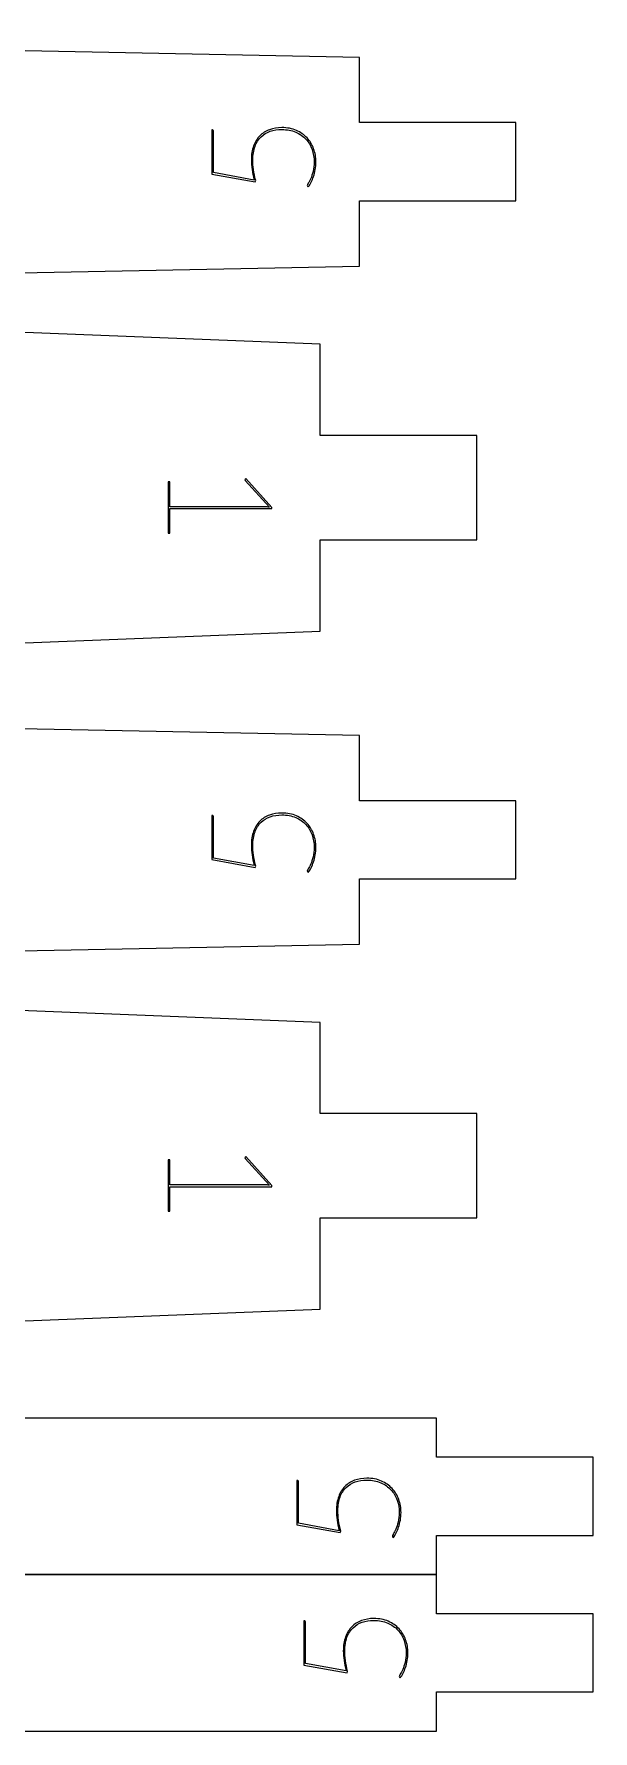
# Model space of a CAD drawing. Header units: millimetres. Extents: x -150 to 147, y -95 to 100.
# Drawn here: x -82.76 to -72.04, y -94.62 to -62.08 of the extents above; entities that cross this region are included whole.
import ezdxf

# ---------------------------------------------------------------- set-up
doc = ezdxf.new("R2010")
doc.units = ezdxf.units.MM
doc.header["$MEASUREMENT"] = 0
doc.layers.add('cut', color=7, linetype='Continuous')
doc.layers.add('cut light', color=7, linetype='Continuous')

msp = doc.modelspace()

# ---------------------------------------------------------------- linework, layer by layer
at = {"layer": 'cut', "lineweight": 0}
for points, knots in [([(-100.7926, -65.5306), (-100.7926, -65.5306), (-100.7926, -63.5306), (-100.7926, -63.5306), (-100.7926, -63.5306), (-100.7926, -63.5306), (-99.2926, -63.5306), (-99.2926, -63.5306), (-99.2926, -63.5306), (-99.2926, -63.5306), (-99.2926, -62.0806), (-99.2926, -62.0806), (-99.2926, -62.0806), (-99.2926, -62.0806), (-76.5226, -62.5307), (-76.5226, -62.5307), (-76.5226, -62.5307), (-76.5226, -62.5307), (-76.5225, -63.7807), (-76.5225, -63.7807), (-76.5225, -63.7807), (-76.5225, -63.7807), (-73.5225, -63.7807), (-73.5225, -63.7807), (-73.5225, -63.7807), (-73.5225, -63.7807), (-73.5225, -65.2807), (-73.5225, -65.2807), (-73.5225, -65.2807), (-73.5225, -65.2807), (-76.5225, -65.2807), (-76.5225, -65.2807), (-76.5225, -65.2807), (-76.5225, -65.2807), (-76.5226, -66.5307), (-76.5226, -66.5307), (-76.5226, -66.5307), (-76.5226, -66.5307), (-99.2926, -66.9806), (-99.2926, -66.9806), (-99.2926, -66.9806), (-99.2926, -66.9806), (-99.2926, -65.5306), (-99.2926, -65.5306), (-99.2926, -65.5306), (-99.2926, -65.5306), (-100.7926, -65.5306), (-100.7926, -65.5306)], [0, 0, 0, 0, 0.0769231, 0.0769231, 0.0769231, 0.0769231, 0.1538462, 0.1538462, 0.1538462, 0.1538462, 0.2307692, 0.2307692, 0.2307692, 0.2307692, 0.3076923, 0.3076923, 0.3076923, 0.3076923, 0.3846154, 0.3846154, 0.3846154, 0.3846154, 0.4615385, 0.4615385, 0.4615385, 0.4615385, 0.5384615, 0.5384615, 0.5384615, 0.5384615, 0.6153846, 0.6153846, 0.6153846, 0.6153846, 0.6923077, 0.6923077, 0.6923077, 0.6923077, 0.7692308, 0.7692308, 0.7692308, 0.7692308, 0.8461538, 0.8461538, 0.8461538, 0.8461538, 1, 1, 1, 1]), ([(-74.2725, -69.7806), (-74.2725, -69.7806), (-74.2725, -71.7806), (-74.2725, -71.7806), (-74.2725, -71.7806), (-74.2725, -71.7806), (-77.2725, -71.7806), (-77.2725, -71.7806), (-77.2725, -71.7806), (-77.2725, -71.7806), (-77.2725, -73.5305), (-77.2725, -73.5305), (-77.2725, -73.5305), (-77.2725, -73.5305), (-89.9024, -74.0306), (-89.9024, -74.0306), (-89.9024, -74.0306), (-89.9024, -74.0306), (-89.9024, -71.7806), (-89.9024, -71.7806), (-89.9024, -71.7806), (-89.9024, -71.7806), (-91.4024, -71.7806), (-91.4024, -71.7806), (-91.4024, -71.7806), (-91.4024, -71.7806), (-91.4024, -69.7806), (-91.4024, -69.7806), (-91.4024, -69.7806), (-91.4024, -69.7806), (-89.9024, -69.7806), (-89.9024, -69.7806), (-89.9024, -69.7806), (-89.9024, -69.7806), (-89.9024, -67.5306), (-89.9024, -67.5306), (-89.9024, -67.5306), (-89.9024, -67.5306), (-77.2725, -68.0305), (-77.2725, -68.0305), (-77.2725, -68.0305), (-77.2725, -68.0305), (-77.2725, -69.7806), (-77.2725, -69.7806), (-77.2725, -69.7806), (-77.2725, -69.7806), (-74.2725, -69.7806), (-74.2725, -69.7806)], [0, 0, 0, 0, 0.0769231, 0.0769231, 0.0769231, 0.0769231, 0.1538462, 0.1538462, 0.1538462, 0.1538462, 0.2307692, 0.2307692, 0.2307692, 0.2307692, 0.3076923, 0.3076923, 0.3076923, 0.3076923, 0.3846154, 0.3846154, 0.3846154, 0.3846154, 0.4615385, 0.4615385, 0.4615385, 0.4615385, 0.5384615, 0.5384615, 0.5384615, 0.5384615, 0.6153846, 0.6153846, 0.6153846, 0.6153846, 0.6923077, 0.6923077, 0.6923077, 0.6923077, 0.7692308, 0.7692308, 0.7692308, 0.7692308, 0.8461538, 0.8461538, 0.8461538, 0.8461538, 1, 1, 1, 1]), ([(-100.7926, -78.5306), (-100.7926, -78.5306), (-100.7926, -76.5306), (-100.7926, -76.5306), (-100.7926, -76.5306), (-100.7926, -76.5306), (-99.2926, -76.5306), (-99.2926, -76.5306), (-99.2926, -76.5306), (-99.2926, -76.5306), (-99.2926, -75.0806), (-99.2926, -75.0806), (-99.2926, -75.0806), (-99.2926, -75.0806), (-76.5226, -75.5307), (-76.5226, -75.5307), (-76.5226, -75.5307), (-76.5226, -75.5307), (-76.5225, -76.7807), (-76.5225, -76.7807), (-76.5225, -76.7807), (-76.5225, -76.7807), (-73.5225, -76.7807), (-73.5225, -76.7807), (-73.5225, -76.7807), (-73.5225, -76.7807), (-73.5225, -78.2807), (-73.5225, -78.2807), (-73.5225, -78.2807), (-73.5225, -78.2807), (-76.5225, -78.2807), (-76.5225, -78.2807), (-76.5225, -78.2807), (-76.5225, -78.2807), (-76.5226, -79.5307), (-76.5226, -79.5307), (-76.5226, -79.5307), (-76.5226, -79.5307), (-99.2926, -79.9806), (-99.2926, -79.9806), (-99.2926, -79.9806), (-99.2926, -79.9806), (-99.2926, -78.5306), (-99.2926, -78.5306), (-99.2926, -78.5306), (-99.2926, -78.5306), (-100.7926, -78.5306), (-100.7926, -78.5306)], [0, 0, 0, 0, 0.0769231, 0.0769231, 0.0769231, 0.0769231, 0.1538462, 0.1538462, 0.1538462, 0.1538462, 0.2307692, 0.2307692, 0.2307692, 0.2307692, 0.3076923, 0.3076923, 0.3076923, 0.3076923, 0.3846154, 0.3846154, 0.3846154, 0.3846154, 0.4615385, 0.4615385, 0.4615385, 0.4615385, 0.5384615, 0.5384615, 0.5384615, 0.5384615, 0.6153846, 0.6153846, 0.6153846, 0.6153846, 0.6923077, 0.6923077, 0.6923077, 0.6923077, 0.7692308, 0.7692308, 0.7692308, 0.7692308, 0.8461538, 0.8461538, 0.8461538, 0.8461538, 1, 1, 1, 1]), ([(-74.2725, -82.7806), (-74.2725, -82.7806), (-74.2725, -84.7806), (-74.2725, -84.7806), (-74.2725, -84.7806), (-74.2725, -84.7806), (-77.2725, -84.7806), (-77.2725, -84.7806), (-77.2725, -84.7806), (-77.2725, -84.7806), (-77.2725, -86.5305), (-77.2725, -86.5305), (-77.2725, -86.5305), (-77.2725, -86.5305), (-89.9024, -87.0306), (-89.9024, -87.0306), (-89.9024, -87.0306), (-89.9024, -87.0306), (-89.9024, -84.7806), (-89.9024, -84.7806), (-89.9024, -84.7806), (-89.9024, -84.7806), (-91.4024, -84.7806), (-91.4024, -84.7806), (-91.4024, -84.7806), (-91.4024, -84.7806), (-91.4024, -82.7806), (-91.4024, -82.7806), (-91.4024, -82.7806), (-91.4024, -82.7806), (-89.9024, -82.7806), (-89.9024, -82.7806), (-89.9024, -82.7806), (-89.9024, -82.7806), (-89.9024, -80.5306), (-89.9024, -80.5306), (-89.9024, -80.5306), (-89.9024, -80.5306), (-77.2725, -81.0305), (-77.2725, -81.0305), (-77.2725, -81.0305), (-77.2725, -81.0305), (-77.2725, -82.7806), (-77.2725, -82.7806), (-77.2725, -82.7806), (-77.2725, -82.7806), (-74.2725, -82.7806), (-74.2725, -82.7806)], [0, 0, 0, 0, 0.0769231, 0.0769231, 0.0769231, 0.0769231, 0.1538462, 0.1538462, 0.1538462, 0.1538462, 0.2307692, 0.2307692, 0.2307692, 0.2307692, 0.3076923, 0.3076923, 0.3076923, 0.3076923, 0.3846154, 0.3846154, 0.3846154, 0.3846154, 0.4615385, 0.4615385, 0.4615385, 0.4615385, 0.5384615, 0.5384615, 0.5384615, 0.5384615, 0.6153846, 0.6153846, 0.6153846, 0.6153846, 0.6923077, 0.6923077, 0.6923077, 0.6923077, 0.7692308, 0.7692308, 0.7692308, 0.7692308, 0.8461538, 0.8461538, 0.8461538, 0.8461538, 1, 1, 1, 1]), ([(-75.0408, -89.3679), (-75.0408, -89.3679), (-72.0408, -89.3679), (-72.0408, -89.3679), (-72.0408, -89.3679), (-72.0408, -89.3679), (-72.0408, -90.8679), (-72.0408, -90.8679), (-72.0408, -90.8679), (-72.0408, -90.8679), (-75.0408, -90.8679), (-75.0408, -90.8679), (-75.0408, -90.8679), (-75.0408, -90.8679), (-75.0408, -91.6179), (-75.0408, -91.6179), (-75.0408, -91.6179), (-75.0408, -91.6179), (-97.8109, -91.6179), (-97.8109, -91.6179), (-97.8109, -91.6179), (-97.8109, -91.6179), (-97.8109, -92.3679), (-97.8109, -92.3679), (-97.8109, -92.3679), (-97.8109, -92.3679), (-100.8109, -92.3679), (-100.8109, -92.3679), (-100.8109, -92.3679), (-100.8109, -92.3679), (-100.8109, -91.6179), (-100.8109, -91.6179), (-100.8109, -91.6179), (-100.8109, -91.6179), (-123.4109, -91.6179), (-123.4109, -91.6179), (-123.4109, -91.6179), (-123.4109, -91.6179), (-123.4109, -92.1179), (-123.4109, -92.1179), (-123.4109, -92.1179), (-123.4109, -92.1179), (-126.4109, -92.1179), (-126.4109, -92.1179), (-126.4109, -92.1179), (-126.4109, -92.1179), (-126.4109, -91.6179), (-126.4109, -91.6179), (-126.4109, -91.6179), (-126.4109, -91.6179), (-139.0408, -91.6179), (-139.0408, -91.6179), (-139.0408, -91.6179), (-139.0408, -91.6179), (-139.0408, -91.1179), (-139.0408, -91.1179), (-139.0408, -91.1179), (-139.0408, -91.1179), (-142.0408, -91.1179), (-142.0408, -91.1179), (-142.0408, -91.1179), (-142.0408, -91.1179), (-142.0408, -89.1179), (-142.0408, -89.1179), (-142.0408, -89.1179), (-142.0408, -89.1179), (-139.0408, -89.1179), (-139.0408, -89.1179), (-139.0408, -89.1179), (-139.0408, -89.1179), (-139.0408, -88.6179), (-139.0408, -88.6179), (-139.0408, -88.6179), (-139.0408, -88.6179), (-126.411, -88.6179), (-126.411, -88.6179), (-126.411, -88.6179), (-126.411, -88.6179), (-126.411, -89.1179), (-126.411, -89.1179), (-126.411, -89.1179), (-126.411, -89.1179), (-123.411, -89.1179), (-123.411, -89.1179), (-123.411, -89.1179), (-123.411, -89.1179), (-123.411, -88.6179), (-123.411, -88.6179), (-123.411, -88.6179), (-123.411, -88.6179), (-100.811, -88.6179), (-100.811, -88.6179), (-100.811, -88.6179), (-100.811, -88.6179), (-100.811, -89.1179), (-100.811, -89.1179), (-100.811, -89.1179), (-100.811, -89.1179), (-97.811, -89.1179), (-97.811, -89.1179), (-97.811, -89.1179), (-97.811, -89.1179), (-97.811, -88.6179), (-97.811, -88.6179), (-97.811, -88.6179), (-97.811, -88.6179), (-75.0408, -88.6179), (-75.0408, -88.6179), (-75.0408, -88.6179), (-75.0408, -88.6179), (-75.0408, -89.3679), (-75.0408, -89.3679)], [0, 0, 0, 0, 0.0344828, 0.0344828, 0.0344828, 0.0344828, 0.0689655, 0.0689655, 0.0689655, 0.0689655, 0.1034483, 0.1034483, 0.1034483, 0.1034483, 0.137931, 0.137931, 0.137931, 0.137931, 0.1724138, 0.1724138, 0.1724138, 0.1724138, 0.2068966, 0.2068966, 0.2068966, 0.2068966, 0.2413793, 0.2413793, 0.2413793, 0.2413793, 0.2758621, 0.2758621, 0.2758621, 0.2758621, 0.3103448, 0.3103448, 0.3103448, 0.3103448, 0.3448276, 0.3448276, 0.3448276, 0.3448276, 0.3793103, 0.3793103, 0.3793103, 0.3793103, 0.4137931, 0.4137931, 0.4137931, 0.4137931, 0.4482759, 0.4482759, 0.4482759, 0.4482759, 0.4827586, 0.4827586, 0.4827586, 0.4827586, 0.5172414, 0.5172414, 0.5172414, 0.5172414, 0.5517241, 0.5517241, 0.5517241, 0.5517241, 0.5862069, 0.5862069, 0.5862069, 0.5862069, 0.6206897, 0.6206897, 0.6206897, 0.6206897, 0.6551724, 0.6551724, 0.6551724, 0.6551724, 0.6896552, 0.6896552, 0.6896552, 0.6896552, 0.7241379, 0.7241379, 0.7241379, 0.7241379, 0.7586207, 0.7586207, 0.7586207, 0.7586207, 0.7931034, 0.7931034, 0.7931034, 0.7931034, 0.8275862, 0.8275862, 0.8275862, 0.8275862, 0.862069, 0.862069, 0.862069, 0.862069, 0.8965517, 0.8965517, 0.8965517, 0.8965517, 0.9310345, 0.9310345, 0.9310345, 0.9310345, 1, 1, 1, 1]), ([(-75.0408, -92.3679), (-75.0408, -92.3679), (-72.0408, -92.3679), (-72.0408, -92.3679), (-72.0408, -92.3679), (-72.0408, -92.3679), (-72.0408, -93.8679), (-72.0408, -93.8679), (-72.0408, -93.8679), (-72.0408, -93.8679), (-75.0408, -93.8679), (-75.0408, -93.8679), (-75.0408, -93.8679), (-75.0408, -93.8679), (-75.0408, -94.6179), (-75.0408, -94.6179), (-75.0408, -94.6179), (-75.0408, -94.6179), (-97.811, -94.6179), (-97.811, -94.6179), (-97.811, -94.6179), (-97.811, -94.6179), (-97.811, -94.1179), (-97.811, -94.1179), (-97.811, -94.1179), (-97.811, -94.1179), (-100.811, -94.1179), (-100.811, -94.1179), (-100.811, -94.1179), (-100.811, -94.1179), (-100.811, -94.6179), (-100.811, -94.6179), (-100.811, -94.6179), (-100.811, -94.6179), (-123.411, -94.6179), (-123.411, -94.6179), (-123.411, -94.6179), (-123.411, -94.6179), (-123.411, -94.1179), (-123.411, -94.1179), (-123.411, -94.1179), (-123.411, -94.1179), (-126.411, -94.1179), (-126.411, -94.1179), (-126.411, -94.1179), (-126.411, -94.1179), (-126.411, -94.6179), (-126.411, -94.6179), (-126.411, -94.6179), (-126.411, -94.6179), (-139.0408, -94.6179), (-139.0408, -94.6179), (-139.0408, -94.6179), (-139.0408, -94.6179), (-139.0408, -94.1179), (-139.0408, -94.1179), (-139.0408, -94.1179), (-139.0408, -94.1179), (-142.0408, -94.1179), (-142.0408, -94.1179), (-142.0408, -94.1179), (-142.0408, -94.1179), (-142.0408, -92.1179), (-142.0408, -92.1179), (-142.0408, -92.1179), (-142.0408, -92.1179), (-139.0408, -92.1179), (-139.0408, -92.1179), (-139.0408, -92.1179), (-139.0408, -92.1179), (-139.0408, -91.6179), (-139.0408, -91.6179), (-139.0408, -91.6179), (-139.0408, -91.6179), (-126.4109, -91.6179), (-126.4109, -91.6179), (-126.4109, -91.6179), (-126.4109, -91.6179), (-126.4109, -91.1179), (-126.4109, -91.1179), (-126.4109, -91.1179), (-126.4109, -91.1179), (-123.4109, -91.1179), (-123.4109, -91.1179), (-123.4109, -91.1179), (-123.4109, -91.1179), (-123.4109, -91.6179), (-123.4109, -91.6179), (-123.4109, -91.6179), (-123.4109, -91.6179), (-100.8109, -91.6179), (-100.8109, -91.6179), (-100.8109, -91.6179), (-100.8109, -91.6179), (-100.8109, -90.8679), (-100.8109, -90.8679), (-100.8109, -90.8679), (-100.8109, -90.8679), (-97.8109, -90.8679), (-97.8109, -90.8679), (-97.8109, -90.8679), (-97.8109, -90.8679), (-97.8109, -91.6179), (-97.8109, -91.6179), (-97.8109, -91.6179), (-97.8109, -91.6179), (-75.0408, -91.6179), (-75.0408, -91.6179), (-75.0408, -91.6179), (-75.0408, -91.6179), (-75.0408, -92.3679), (-75.0408, -92.3679)], [0, 0, 0, 0, 0.0344828, 0.0344828, 0.0344828, 0.0344828, 0.0689655, 0.0689655, 0.0689655, 0.0689655, 0.1034483, 0.1034483, 0.1034483, 0.1034483, 0.137931, 0.137931, 0.137931, 0.137931, 0.1724138, 0.1724138, 0.1724138, 0.1724138, 0.2068966, 0.2068966, 0.2068966, 0.2068966, 0.2413793, 0.2413793, 0.2413793, 0.2413793, 0.2758621, 0.2758621, 0.2758621, 0.2758621, 0.3103448, 0.3103448, 0.3103448, 0.3103448, 0.3448276, 0.3448276, 0.3448276, 0.3448276, 0.3793103, 0.3793103, 0.3793103, 0.3793103, 0.4137931, 0.4137931, 0.4137931, 0.4137931, 0.4482759, 0.4482759, 0.4482759, 0.4482759, 0.4827586, 0.4827586, 0.4827586, 0.4827586, 0.5172414, 0.5172414, 0.5172414, 0.5172414, 0.5517241, 0.5517241, 0.5517241, 0.5517241, 0.5862069, 0.5862069, 0.5862069, 0.5862069, 0.6206897, 0.6206897, 0.6206897, 0.6206897, 0.6551724, 0.6551724, 0.6551724, 0.6551724, 0.6896552, 0.6896552, 0.6896552, 0.6896552, 0.7241379, 0.7241379, 0.7241379, 0.7241379, 0.7586207, 0.7586207, 0.7586207, 0.7586207, 0.7931034, 0.7931034, 0.7931034, 0.7931034, 0.8275862, 0.8275862, 0.8275862, 0.8275862, 0.862069, 0.862069, 0.862069, 0.862069, 0.8965517, 0.8965517, 0.8965517, 0.8965517, 0.9310345, 0.9310345, 0.9310345, 0.9310345, 1, 1, 1, 1])]:
    msp.add_open_spline(points, degree=3, knots=knots, dxfattribs=at)
at = {"layer": 'cut light', "color": 5, "lineweight": 0}
for points, knots in [([(-79.3397, -63.9216), (-79.335, -63.9216), (-79.3313, -63.9235), (-79.328, -63.9272), (-79.328, -63.9272), (-79.3247, -63.931), (-79.3228, -63.9357), (-79.3228, -63.9413), (-79.3228, -63.9413), (-79.3228, -63.9413), (-79.3228, -64.74), (-79.3228, -64.74), (-79.3228, -64.74), (-79.3228, -64.74), (-78.5396, -64.8825), (-78.5396, -64.8825), (-78.5396, -64.8825), (-78.5589, -64.8111), (-78.573, -64.7433), (-78.5815, -64.6793), (-78.5815, -64.6793), (-78.5904, -64.6154), (-78.5947, -64.5552), (-78.5947, -64.4987), (-78.5947, -64.4987), (-78.5947, -64.3962), (-78.5801, -64.3059), (-78.5514, -64.2283), (-78.5514, -64.2283), (-78.5227, -64.1507), (-78.4827, -64.0857), (-78.4315, -64.0335), (-78.4315, -64.0335), (-78.3802, -63.9813), (-78.3186, -63.9423), (-78.2466, -63.9159), (-78.2466, -63.9159), (-78.1742, -63.8896), (-78.0951, -63.8764), (-78.0086, -63.8764), (-78.0086, -63.8764), (-77.9046, -63.8764), (-77.8124, -63.8943), (-77.7315, -63.9301), (-77.7315, -63.9301), (-77.6506, -63.9658), (-77.5824, -64.0138), (-77.5265, -64.074), (-77.5265, -64.074), (-77.471, -64.1342), (-77.4286, -64.2038), (-77.3995, -64.2833), (-77.3995, -64.2833), (-77.3703, -64.3628), (-77.3557, -64.4465), (-77.3557, -64.534), (-77.3557, -64.534), (-77.3557, -64.5848), (-77.36, -64.6337), (-77.3684, -64.6808), (-77.3684, -64.6808), (-77.3769, -64.7278), (-77.3882, -64.7715), (-77.4018, -64.8125), (-77.4018, -64.8125), (-77.4155, -64.8534), (-77.431, -64.891), (-77.4484, -64.9249), (-77.4484, -64.9249), (-77.4658, -64.9587), (-77.4837, -64.9884), (-77.5025, -65.0138), (-77.5025, -65.0138), (-77.5025, -65.0138), (-77.5138, -65.0053), (-77.5138, -65.0053), (-77.5138, -65.0053), (-77.5194, -65.0016), (-77.5222, -64.9959), (-77.5222, -64.9884), (-77.5222, -64.9884), (-77.5222, -64.9818), (-77.5156, -64.9672), (-77.502, -64.9446), (-77.502, -64.9446), (-77.4884, -64.9221), (-77.4728, -64.8915), (-77.4559, -64.8534), (-77.4559, -64.8534), (-77.439, -64.8153), (-77.4239, -64.7697), (-77.4103, -64.7165), (-77.4103, -64.7165), (-77.3966, -64.6634), (-77.3896, -64.6027), (-77.3896, -64.534), (-77.3896, -64.534), (-77.3896, -64.4503), (-77.4032, -64.3708), (-77.43, -64.2955), (-77.43, -64.2955), (-77.4569, -64.2203), (-77.4964, -64.1544), (-77.5486, -64.098), (-77.5486, -64.098), (-77.6008, -64.0415), (-77.6657, -63.9964), (-77.7433, -63.963), (-77.7433, -63.963), (-77.8214, -63.9296), (-77.9103, -63.9131), (-78.0114, -63.9131), (-78.0114, -63.9131), (-78.0914, -63.9131), (-78.1652, -63.9244), (-78.233, -63.9475), (-78.233, -63.9475), (-78.3007, -63.9705), (-78.3595, -64.0063), (-78.4089, -64.0542), (-78.4089, -64.0542), (-78.4583, -64.1022), (-78.4968, -64.1629), (-78.5246, -64.2367), (-78.5246, -64.2367), (-78.5523, -64.3106), (-78.5664, -64.3981), (-78.5664, -64.4987), (-78.5664, -64.4987), (-78.5664, -64.5552), (-78.5622, -64.6158), (-78.5533, -64.6812), (-78.5533, -64.6812), (-78.5443, -64.7466), (-78.5302, -64.8172), (-78.5114, -64.8924), (-78.5114, -64.8924), (-78.5114, -64.8924), (-78.5227, -64.9178), (-78.5227, -64.9178), (-78.5227, -64.9178), (-78.5227, -64.9178), (-79.3538, -64.7682), (-79.3538, -64.7682), (-79.3538, -64.7682), (-79.3538, -64.7682), (-79.3538, -63.9216), (-79.3538, -63.9216), (-79.3538, -63.9216), (-79.3538, -63.9216), (-79.3397, -63.9216), (-79.3397, -63.9216)], [0, 0, 0, 0, 0.025641, 0.025641, 0.025641, 0.025641, 0.0512821, 0.0512821, 0.0512821, 0.0512821, 0.0769231, 0.0769231, 0.0769231, 0.0769231, 0.1025641, 0.1025641, 0.1025641, 0.1025641, 0.1282051, 0.1282051, 0.1282051, 0.1282051, 0.1538462, 0.1538462, 0.1538462, 0.1538462, 0.1794872, 0.1794872, 0.1794872, 0.1794872, 0.2051282, 0.2051282, 0.2051282, 0.2051282, 0.2307692, 0.2307692, 0.2307692, 0.2307692, 0.2564103, 0.2564103, 0.2564103, 0.2564103, 0.2820513, 0.2820513, 0.2820513, 0.2820513, 0.3076923, 0.3076923, 0.3076923, 0.3076923, 0.3333333, 0.3333333, 0.3333333, 0.3333333, 0.3589744, 0.3589744, 0.3589744, 0.3589744, 0.3846154, 0.3846154, 0.3846154, 0.3846154, 0.4102564, 0.4102564, 0.4102564, 0.4102564, 0.4358974, 0.4358974, 0.4358974, 0.4358974, 0.4615385, 0.4615385, 0.4615385, 0.4615385, 0.4871795, 0.4871795, 0.4871795, 0.4871795, 0.5128205, 0.5128205, 0.5128205, 0.5128205, 0.5384615, 0.5384615, 0.5384615, 0.5384615, 0.5641026, 0.5641026, 0.5641026, 0.5641026, 0.5897436, 0.5897436, 0.5897436, 0.5897436, 0.6153846, 0.6153846, 0.6153846, 0.6153846, 0.6410256, 0.6410256, 0.6410256, 0.6410256, 0.6666667, 0.6666667, 0.6666667, 0.6666667, 0.6923077, 0.6923077, 0.6923077, 0.6923077, 0.7179487, 0.7179487, 0.7179487, 0.7179487, 0.7435897, 0.7435897, 0.7435897, 0.7435897, 0.7692308, 0.7692308, 0.7692308, 0.7692308, 0.7948718, 0.7948718, 0.7948718, 0.7948718, 0.8205128, 0.8205128, 0.8205128, 0.8205128, 0.8461538, 0.8461538, 0.8461538, 0.8461538, 0.8717949, 0.8717949, 0.8717949, 0.8717949, 0.8974359, 0.8974359, 0.8974359, 0.8974359, 0.9230769, 0.9230769, 0.9230769, 0.9230769, 0.9487179, 0.9487179, 0.9487179, 0.9487179, 1, 1, 1, 1]), ([(-80.1588, -70.6673), (-80.1588, -70.6673), (-80.1588, -71.1471), (-80.1588, -71.1471), (-80.1588, -71.1471), (-80.1588, -71.1471), (-78.33, -71.1471), (-78.33, -71.1471), (-78.33, -71.1471), (-78.3168, -71.1471), (-78.3032, -71.1476), (-78.2895, -71.1485), (-78.2895, -71.1485), (-78.2759, -71.1495), (-78.2627, -71.1509), (-78.2496, -71.1528), (-78.2496, -71.1528), (-78.2496, -71.1528), (-78.711, -70.6419), (-78.711, -70.6419), (-78.711, -70.6419), (-78.7157, -70.6372), (-78.718, -70.6325), (-78.718, -70.6278), (-78.718, -70.6278), (-78.718, -70.6222), (-78.7157, -70.6175), (-78.711, -70.6137), (-78.711, -70.6137), (-78.711, -70.6137), (-78.6997, -70.6053), (-78.6997, -70.6053), (-78.6997, -70.6053), (-78.6997, -70.6053), (-78.2002, -71.1612), (-78.2002, -71.1612), (-78.2002, -71.1612), (-78.2002, -71.1612), (-78.2002, -71.181), (-78.2002, -71.181), (-78.2002, -71.181), (-78.2002, -71.181), (-80.1588, -71.181), (-80.1588, -71.181), (-80.1588, -71.181), (-80.1588, -71.181), (-80.1588, -71.6495), (-80.1588, -71.6495), (-80.1588, -71.6495), (-80.1588, -71.6495), (-80.187, -71.6495), (-80.187, -71.6495), (-80.187, -71.6495), (-80.187, -71.6495), (-80.187, -70.6673), (-80.187, -70.6673), (-80.187, -70.6673), (-80.187, -70.6673), (-80.1588, -70.6673), (-80.1588, -70.6673)], [0, 0, 0, 0, 0.0625, 0.0625, 0.0625, 0.0625, 0.125, 0.125, 0.125, 0.125, 0.1875, 0.1875, 0.1875, 0.1875, 0.25, 0.25, 0.25, 0.25, 0.3125, 0.3125, 0.3125, 0.3125, 0.375, 0.375, 0.375, 0.375, 0.4375, 0.4375, 0.4375, 0.4375, 0.5, 0.5, 0.5, 0.5, 0.5625, 0.5625, 0.5625, 0.5625, 0.625, 0.625, 0.625, 0.625, 0.6875, 0.6875, 0.6875, 0.6875, 0.75, 0.75, 0.75, 0.75, 0.8125, 0.8125, 0.8125, 0.8125, 0.875, 0.875, 0.875, 0.875, 1, 1, 1, 1]), ([(-79.3397, -77.0626), (-79.335, -77.0626), (-79.3313, -77.0645), (-79.328, -77.0682), (-79.328, -77.0682), (-79.3247, -77.072), (-79.3228, -77.0767), (-79.3228, -77.0823), (-79.3228, -77.0823), (-79.3228, -77.0823), (-79.3228, -77.881), (-79.3228, -77.881), (-79.3228, -77.881), (-79.3228, -77.881), (-78.5396, -78.0235), (-78.5396, -78.0235), (-78.5396, -78.0235), (-78.5589, -77.9521), (-78.573, -77.8843), (-78.5815, -77.8203), (-78.5815, -77.8203), (-78.5904, -77.7564), (-78.5947, -77.6962), (-78.5947, -77.6397), (-78.5947, -77.6397), (-78.5947, -77.5372), (-78.5801, -77.4469), (-78.5514, -77.3693), (-78.5514, -77.3693), (-78.5227, -77.2917), (-78.4827, -77.2267), (-78.4315, -77.1745), (-78.4315, -77.1745), (-78.3802, -77.1223), (-78.3186, -77.0833), (-78.2466, -77.0569), (-78.2466, -77.0569), (-78.1742, -77.0306), (-78.0951, -77.0174), (-78.0086, -77.0174), (-78.0086, -77.0174), (-77.9046, -77.0174), (-77.8124, -77.0353), (-77.7315, -77.0711), (-77.7315, -77.0711), (-77.6506, -77.1068), (-77.5824, -77.1548), (-77.5265, -77.215), (-77.5265, -77.215), (-77.471, -77.2752), (-77.4286, -77.3448), (-77.3995, -77.4243), (-77.3995, -77.4243), (-77.3703, -77.5038), (-77.3557, -77.5875), (-77.3557, -77.675), (-77.3557, -77.675), (-77.3557, -77.7258), (-77.36, -77.7747), (-77.3684, -77.8218), (-77.3684, -77.8218), (-77.3769, -77.8688), (-77.3882, -77.9125), (-77.4018, -77.9535), (-77.4018, -77.9535), (-77.4155, -77.9944), (-77.431, -78.032), (-77.4484, -78.0659), (-77.4484, -78.0659), (-77.4658, -78.0997), (-77.4837, -78.1294), (-77.5025, -78.1548), (-77.5025, -78.1548), (-77.5025, -78.1548), (-77.5138, -78.1463), (-77.5138, -78.1463), (-77.5138, -78.1463), (-77.5194, -78.1426), (-77.5222, -78.1369), (-77.5222, -78.1294), (-77.5222, -78.1294), (-77.5222, -78.1228), (-77.5156, -78.1082), (-77.502, -78.0856), (-77.502, -78.0856), (-77.4884, -78.0631), (-77.4728, -78.0325), (-77.4559, -77.9944), (-77.4559, -77.9944), (-77.439, -77.9563), (-77.4239, -77.9107), (-77.4103, -77.8575), (-77.4103, -77.8575), (-77.3966, -77.8044), (-77.3896, -77.7437), (-77.3896, -77.675), (-77.3896, -77.675), (-77.3896, -77.5913), (-77.4032, -77.5118), (-77.43, -77.4365), (-77.43, -77.4365), (-77.4569, -77.3613), (-77.4964, -77.2954), (-77.5486, -77.239), (-77.5486, -77.239), (-77.6008, -77.1825), (-77.6657, -77.1374), (-77.7433, -77.104), (-77.7433, -77.104), (-77.8214, -77.0706), (-77.9103, -77.0541), (-78.0114, -77.0541), (-78.0114, -77.0541), (-78.0914, -77.0541), (-78.1652, -77.0654), (-78.233, -77.0885), (-78.233, -77.0885), (-78.3007, -77.1115), (-78.3595, -77.1473), (-78.4089, -77.1952), (-78.4089, -77.1952), (-78.4583, -77.2432), (-78.4968, -77.3039), (-78.5246, -77.3777), (-78.5246, -77.3777), (-78.5523, -77.4516), (-78.5664, -77.5391), (-78.5664, -77.6397), (-78.5664, -77.6397), (-78.5664, -77.6962), (-78.5622, -77.7568), (-78.5533, -77.8222), (-78.5533, -77.8222), (-78.5443, -77.8876), (-78.5302, -77.9582), (-78.5114, -78.0334), (-78.5114, -78.0334), (-78.5114, -78.0334), (-78.5227, -78.0588), (-78.5227, -78.0588), (-78.5227, -78.0588), (-78.5227, -78.0588), (-79.3538, -77.9092), (-79.3538, -77.9092), (-79.3538, -77.9092), (-79.3538, -77.9092), (-79.3538, -77.0626), (-79.3538, -77.0626), (-79.3538, -77.0626), (-79.3538, -77.0626), (-79.3397, -77.0626), (-79.3397, -77.0626)], [0, 0, 0, 0, 0.025641, 0.025641, 0.025641, 0.025641, 0.0512821, 0.0512821, 0.0512821, 0.0512821, 0.0769231, 0.0769231, 0.0769231, 0.0769231, 0.1025641, 0.1025641, 0.1025641, 0.1025641, 0.1282051, 0.1282051, 0.1282051, 0.1282051, 0.1538462, 0.1538462, 0.1538462, 0.1538462, 0.1794872, 0.1794872, 0.1794872, 0.1794872, 0.2051282, 0.2051282, 0.2051282, 0.2051282, 0.2307692, 0.2307692, 0.2307692, 0.2307692, 0.2564103, 0.2564103, 0.2564103, 0.2564103, 0.2820513, 0.2820513, 0.2820513, 0.2820513, 0.3076923, 0.3076923, 0.3076923, 0.3076923, 0.3333333, 0.3333333, 0.3333333, 0.3333333, 0.3589744, 0.3589744, 0.3589744, 0.3589744, 0.3846154, 0.3846154, 0.3846154, 0.3846154, 0.4102564, 0.4102564, 0.4102564, 0.4102564, 0.4358974, 0.4358974, 0.4358974, 0.4358974, 0.4615385, 0.4615385, 0.4615385, 0.4615385, 0.4871795, 0.4871795, 0.4871795, 0.4871795, 0.5128205, 0.5128205, 0.5128205, 0.5128205, 0.5384615, 0.5384615, 0.5384615, 0.5384615, 0.5641026, 0.5641026, 0.5641026, 0.5641026, 0.5897436, 0.5897436, 0.5897436, 0.5897436, 0.6153846, 0.6153846, 0.6153846, 0.6153846, 0.6410256, 0.6410256, 0.6410256, 0.6410256, 0.6666667, 0.6666667, 0.6666667, 0.6666667, 0.6923077, 0.6923077, 0.6923077, 0.6923077, 0.7179487, 0.7179487, 0.7179487, 0.7179487, 0.7435897, 0.7435897, 0.7435897, 0.7435897, 0.7692308, 0.7692308, 0.7692308, 0.7692308, 0.7948718, 0.7948718, 0.7948718, 0.7948718, 0.8205128, 0.8205128, 0.8205128, 0.8205128, 0.8461538, 0.8461538, 0.8461538, 0.8461538, 0.8717949, 0.8717949, 0.8717949, 0.8717949, 0.8974359, 0.8974359, 0.8974359, 0.8974359, 0.9230769, 0.9230769, 0.9230769, 0.9230769, 0.9487179, 0.9487179, 0.9487179, 0.9487179, 1, 1, 1, 1]), ([(-80.1588, -83.6673), (-80.1588, -83.6673), (-80.1588, -84.1471), (-80.1588, -84.1471), (-80.1588, -84.1471), (-80.1588, -84.1471), (-78.33, -84.1471), (-78.33, -84.1471), (-78.33, -84.1471), (-78.3168, -84.1471), (-78.3032, -84.1476), (-78.2895, -84.1485), (-78.2895, -84.1485), (-78.2759, -84.1495), (-78.2627, -84.1509), (-78.2496, -84.1528), (-78.2496, -84.1528), (-78.2496, -84.1528), (-78.711, -83.6419), (-78.711, -83.6419), (-78.711, -83.6419), (-78.7157, -83.6372), (-78.718, -83.6325), (-78.718, -83.6278), (-78.718, -83.6278), (-78.718, -83.6222), (-78.7157, -83.6175), (-78.711, -83.6137), (-78.711, -83.6137), (-78.711, -83.6137), (-78.6997, -83.6053), (-78.6997, -83.6053), (-78.6997, -83.6053), (-78.6997, -83.6053), (-78.2002, -84.1612), (-78.2002, -84.1612), (-78.2002, -84.1612), (-78.2002, -84.1612), (-78.2002, -84.181), (-78.2002, -84.181), (-78.2002, -84.181), (-78.2002, -84.181), (-80.1588, -84.181), (-80.1588, -84.181), (-80.1588, -84.181), (-80.1588, -84.181), (-80.1588, -84.6495), (-80.1588, -84.6495), (-80.1588, -84.6495), (-80.1588, -84.6495), (-80.187, -84.6495), (-80.187, -84.6495), (-80.187, -84.6495), (-80.187, -84.6495), (-80.187, -83.6673), (-80.187, -83.6673), (-80.187, -83.6673), (-80.187, -83.6673), (-80.1588, -83.6673), (-80.1588, -83.6673)], [0, 0, 0, 0, 0.0625, 0.0625, 0.0625, 0.0625, 0.125, 0.125, 0.125, 0.125, 0.1875, 0.1875, 0.1875, 0.1875, 0.25, 0.25, 0.25, 0.25, 0.3125, 0.3125, 0.3125, 0.3125, 0.375, 0.375, 0.375, 0.375, 0.4375, 0.4375, 0.4375, 0.4375, 0.5, 0.5, 0.5, 0.5, 0.5625, 0.5625, 0.5625, 0.5625, 0.625, 0.625, 0.625, 0.625, 0.6875, 0.6875, 0.6875, 0.6875, 0.75, 0.75, 0.75, 0.75, 0.8125, 0.8125, 0.8125, 0.8125, 0.875, 0.875, 0.875, 0.875, 1, 1, 1, 1]), ([(-77.7081, -89.8155), (-77.7034, -89.8155), (-77.6997, -89.8174), (-77.6964, -89.8211), (-77.6964, -89.8211), (-77.6931, -89.8249), (-77.6912, -89.8296), (-77.6912, -89.8352), (-77.6912, -89.8352), (-77.6912, -89.8352), (-77.6912, -90.6339), (-77.6912, -90.6339), (-77.6912, -90.6339), (-77.6912, -90.6339), (-76.908, -90.7764), (-76.908, -90.7764), (-76.908, -90.7764), (-76.9273, -90.705), (-76.9414, -90.6372), (-76.9499, -90.5732), (-76.9499, -90.5732), (-76.9588, -90.5093), (-76.9631, -90.4491), (-76.9631, -90.3926), (-76.9631, -90.3926), (-76.9631, -90.2901), (-76.9485, -90.1998), (-76.9198, -90.1222), (-76.9198, -90.1222), (-76.8911, -90.0446), (-76.8511, -89.9796), (-76.7999, -89.9274), (-76.7999, -89.9274), (-76.7486, -89.8752), (-76.687, -89.8362), (-76.615, -89.8098), (-76.615, -89.8098), (-76.5426, -89.7835), (-76.4635, -89.7703), (-76.377, -89.7703), (-76.377, -89.7703), (-76.273, -89.7703), (-76.1808, -89.7882), (-76.0999, -89.824), (-76.0999, -89.824), (-76.019, -89.8597), (-75.9508, -89.9077), (-75.8949, -89.9679), (-75.8949, -89.9679), (-75.8394, -90.0281), (-75.797, -90.0977), (-75.7679, -90.1772), (-75.7679, -90.1772), (-75.7387, -90.2567), (-75.7241, -90.3404), (-75.7241, -90.4279), (-75.7241, -90.4279), (-75.7241, -90.4787), (-75.7284, -90.5276), (-75.7368, -90.5747), (-75.7368, -90.5747), (-75.7453, -90.6217), (-75.7566, -90.6654), (-75.7702, -90.7064), (-75.7702, -90.7064), (-75.7839, -90.7473), (-75.7994, -90.7849), (-75.8168, -90.8188), (-75.8168, -90.8188), (-75.8342, -90.8526), (-75.8521, -90.8823), (-75.8709, -90.9077), (-75.8709, -90.9077), (-75.8709, -90.9077), (-75.8822, -90.8992), (-75.8822, -90.8992), (-75.8822, -90.8992), (-75.8878, -90.8955), (-75.8906, -90.8898), (-75.8906, -90.8823), (-75.8906, -90.8823), (-75.8906, -90.8757), (-75.884, -90.8611), (-75.8704, -90.8385), (-75.8704, -90.8385), (-75.8568, -90.816), (-75.8412, -90.7854), (-75.8243, -90.7473), (-75.8243, -90.7473), (-75.8074, -90.7092), (-75.7923, -90.6636), (-75.7787, -90.6104), (-75.7787, -90.6104), (-75.765, -90.5573), (-75.758, -90.4966), (-75.758, -90.4279), (-75.758, -90.4279), (-75.758, -90.3442), (-75.7716, -90.2647), (-75.7984, -90.1894), (-75.7984, -90.1894), (-75.8253, -90.1142), (-75.8648, -90.0483), (-75.917, -89.9919), (-75.917, -89.9919), (-75.9692, -89.9354), (-76.0341, -89.8903), (-76.1117, -89.8569), (-76.1117, -89.8569), (-76.1898, -89.8235), (-76.2787, -89.807), (-76.3798, -89.807), (-76.3798, -89.807), (-76.4598, -89.807), (-76.5336, -89.8183), (-76.6014, -89.8414), (-76.6014, -89.8414), (-76.6691, -89.8644), (-76.7279, -89.9002), (-76.7773, -89.9481), (-76.7773, -89.9481), (-76.8267, -89.9961), (-76.8652, -90.0568), (-76.893, -90.1306), (-76.893, -90.1306), (-76.9207, -90.2045), (-76.9348, -90.292), (-76.9348, -90.3926), (-76.9348, -90.3926), (-76.9348, -90.4491), (-76.9306, -90.5097), (-76.9217, -90.5751), (-76.9217, -90.5751), (-76.9127, -90.6405), (-76.8986, -90.7111), (-76.8798, -90.7863), (-76.8798, -90.7863), (-76.8798, -90.7863), (-76.8911, -90.8117), (-76.8911, -90.8117), (-76.8911, -90.8117), (-76.8911, -90.8117), (-77.7222, -90.6621), (-77.7222, -90.6621), (-77.7222, -90.6621), (-77.7222, -90.6621), (-77.7222, -89.8155), (-77.7222, -89.8155), (-77.7222, -89.8155), (-77.7222, -89.8155), (-77.7081, -89.8155), (-77.7081, -89.8155)], [0, 0, 0, 0, 0.025641, 0.025641, 0.025641, 0.025641, 0.0512821, 0.0512821, 0.0512821, 0.0512821, 0.0769231, 0.0769231, 0.0769231, 0.0769231, 0.1025641, 0.1025641, 0.1025641, 0.1025641, 0.1282051, 0.1282051, 0.1282051, 0.1282051, 0.1538462, 0.1538462, 0.1538462, 0.1538462, 0.1794872, 0.1794872, 0.1794872, 0.1794872, 0.2051282, 0.2051282, 0.2051282, 0.2051282, 0.2307692, 0.2307692, 0.2307692, 0.2307692, 0.2564103, 0.2564103, 0.2564103, 0.2564103, 0.2820513, 0.2820513, 0.2820513, 0.2820513, 0.3076923, 0.3076923, 0.3076923, 0.3076923, 0.3333333, 0.3333333, 0.3333333, 0.3333333, 0.3589744, 0.3589744, 0.3589744, 0.3589744, 0.3846154, 0.3846154, 0.3846154, 0.3846154, 0.4102564, 0.4102564, 0.4102564, 0.4102564, 0.4358974, 0.4358974, 0.4358974, 0.4358974, 0.4615385, 0.4615385, 0.4615385, 0.4615385, 0.4871795, 0.4871795, 0.4871795, 0.4871795, 0.5128205, 0.5128205, 0.5128205, 0.5128205, 0.5384615, 0.5384615, 0.5384615, 0.5384615, 0.5641026, 0.5641026, 0.5641026, 0.5641026, 0.5897436, 0.5897436, 0.5897436, 0.5897436, 0.6153846, 0.6153846, 0.6153846, 0.6153846, 0.6410256, 0.6410256, 0.6410256, 0.6410256, 0.6666667, 0.6666667, 0.6666667, 0.6666667, 0.6923077, 0.6923077, 0.6923077, 0.6923077, 0.7179487, 0.7179487, 0.7179487, 0.7179487, 0.7435897, 0.7435897, 0.7435897, 0.7435897, 0.7692308, 0.7692308, 0.7692308, 0.7692308, 0.7948718, 0.7948718, 0.7948718, 0.7948718, 0.8205128, 0.8205128, 0.8205128, 0.8205128, 0.8461538, 0.8461538, 0.8461538, 0.8461538, 0.8717949, 0.8717949, 0.8717949, 0.8717949, 0.8974359, 0.8974359, 0.8974359, 0.8974359, 0.9230769, 0.9230769, 0.9230769, 0.9230769, 0.9487179, 0.9487179, 0.9487179, 0.9487179, 1, 1, 1, 1]), ([(-77.5758, -92.5055), (-77.5711, -92.5055), (-77.5674, -92.5074), (-77.5641, -92.5111), (-77.5641, -92.5111), (-77.5608, -92.5149), (-77.5589, -92.5196), (-77.5589, -92.5252), (-77.5589, -92.5252), (-77.5589, -92.5252), (-77.5589, -93.3239), (-77.5589, -93.3239), (-77.5589, -93.3239), (-77.5589, -93.3239), (-76.7757, -93.4664), (-76.7757, -93.4664), (-76.7757, -93.4664), (-76.795, -93.395), (-76.8091, -93.3272), (-76.8176, -93.2632), (-76.8176, -93.2632), (-76.8265, -93.1993), (-76.8308, -93.1391), (-76.8308, -93.0826), (-76.8308, -93.0826), (-76.8308, -92.9801), (-76.8162, -92.8898), (-76.7875, -92.8122), (-76.7875, -92.8122), (-76.7588, -92.7346), (-76.7188, -92.6696), (-76.6676, -92.6174), (-76.6676, -92.6174), (-76.6163, -92.5652), (-76.5547, -92.5262), (-76.4827, -92.4998), (-76.4827, -92.4998), (-76.4103, -92.4735), (-76.3312, -92.4603), (-76.2447, -92.4603), (-76.2447, -92.4603), (-76.1407, -92.4603), (-76.0485, -92.4782), (-75.9676, -92.514), (-75.9676, -92.514), (-75.8867, -92.5497), (-75.8185, -92.5977), (-75.7626, -92.6579), (-75.7626, -92.6579), (-75.7071, -92.7181), (-75.6647, -92.7877), (-75.6356, -92.8672), (-75.6356, -92.8672), (-75.6064, -92.9467), (-75.5918, -93.0304), (-75.5918, -93.1179), (-75.5918, -93.1179), (-75.5918, -93.1687), (-75.5961, -93.2176), (-75.6045, -93.2647), (-75.6045, -93.2647), (-75.613, -93.3117), (-75.6243, -93.3554), (-75.6379, -93.3964), (-75.6379, -93.3964), (-75.6516, -93.4373), (-75.6671, -93.4749), (-75.6845, -93.5088), (-75.6845, -93.5088), (-75.7019, -93.5426), (-75.7198, -93.5723), (-75.7386, -93.5977), (-75.7386, -93.5977), (-75.7386, -93.5977), (-75.7499, -93.5892), (-75.7499, -93.5892), (-75.7499, -93.5892), (-75.7555, -93.5855), (-75.7583, -93.5798), (-75.7583, -93.5723), (-75.7583, -93.5723), (-75.7583, -93.5657), (-75.7517, -93.5511), (-75.7381, -93.5285), (-75.7381, -93.5285), (-75.7245, -93.506), (-75.7089, -93.4754), (-75.692, -93.4373), (-75.692, -93.4373), (-75.6751, -93.3992), (-75.66, -93.3536), (-75.6464, -93.3004), (-75.6464, -93.3004), (-75.6327, -93.2473), (-75.6257, -93.1866), (-75.6257, -93.1179), (-75.6257, -93.1179), (-75.6257, -93.0342), (-75.6393, -92.9547), (-75.6661, -92.8794), (-75.6661, -92.8794), (-75.693, -92.8042), (-75.7325, -92.7383), (-75.7847, -92.6819), (-75.7847, -92.6819), (-75.8369, -92.6254), (-75.9018, -92.5803), (-75.9794, -92.5469), (-75.9794, -92.5469), (-76.0575, -92.5135), (-76.1464, -92.497), (-76.2475, -92.497), (-76.2475, -92.497), (-76.3275, -92.497), (-76.4013, -92.5083), (-76.4691, -92.5314), (-76.4691, -92.5314), (-76.5368, -92.5544), (-76.5956, -92.5902), (-76.645, -92.6381), (-76.645, -92.6381), (-76.6944, -92.6861), (-76.7329, -92.7468), (-76.7607, -92.8206), (-76.7607, -92.8206), (-76.7884, -92.8945), (-76.8025, -92.982), (-76.8025, -93.0826), (-76.8025, -93.0826), (-76.8025, -93.1391), (-76.7983, -93.1997), (-76.7894, -93.2651), (-76.7894, -93.2651), (-76.7804, -93.3305), (-76.7663, -93.4011), (-76.7475, -93.4763), (-76.7475, -93.4763), (-76.7475, -93.4763), (-76.7588, -93.5017), (-76.7588, -93.5017), (-76.7588, -93.5017), (-76.7588, -93.5017), (-77.5899, -93.3521), (-77.5899, -93.3521), (-77.5899, -93.3521), (-77.5899, -93.3521), (-77.5899, -92.5055), (-77.5899, -92.5055), (-77.5899, -92.5055), (-77.5899, -92.5055), (-77.5758, -92.5055), (-77.5758, -92.5055)], [0, 0, 0, 0, 0.025641, 0.025641, 0.025641, 0.025641, 0.0512821, 0.0512821, 0.0512821, 0.0512821, 0.0769231, 0.0769231, 0.0769231, 0.0769231, 0.1025641, 0.1025641, 0.1025641, 0.1025641, 0.1282051, 0.1282051, 0.1282051, 0.1282051, 0.1538462, 0.1538462, 0.1538462, 0.1538462, 0.1794872, 0.1794872, 0.1794872, 0.1794872, 0.2051282, 0.2051282, 0.2051282, 0.2051282, 0.2307692, 0.2307692, 0.2307692, 0.2307692, 0.2564103, 0.2564103, 0.2564103, 0.2564103, 0.2820513, 0.2820513, 0.2820513, 0.2820513, 0.3076923, 0.3076923, 0.3076923, 0.3076923, 0.3333333, 0.3333333, 0.3333333, 0.3333333, 0.3589744, 0.3589744, 0.3589744, 0.3589744, 0.3846154, 0.3846154, 0.3846154, 0.3846154, 0.4102564, 0.4102564, 0.4102564, 0.4102564, 0.4358974, 0.4358974, 0.4358974, 0.4358974, 0.4615385, 0.4615385, 0.4615385, 0.4615385, 0.4871795, 0.4871795, 0.4871795, 0.4871795, 0.5128205, 0.5128205, 0.5128205, 0.5128205, 0.5384615, 0.5384615, 0.5384615, 0.5384615, 0.5641026, 0.5641026, 0.5641026, 0.5641026, 0.5897436, 0.5897436, 0.5897436, 0.5897436, 0.6153846, 0.6153846, 0.6153846, 0.6153846, 0.6410256, 0.6410256, 0.6410256, 0.6410256, 0.6666667, 0.6666667, 0.6666667, 0.6666667, 0.6923077, 0.6923077, 0.6923077, 0.6923077, 0.7179487, 0.7179487, 0.7179487, 0.7179487, 0.7435897, 0.7435897, 0.7435897, 0.7435897, 0.7692308, 0.7692308, 0.7692308, 0.7692308, 0.7948718, 0.7948718, 0.7948718, 0.7948718, 0.8205128, 0.8205128, 0.8205128, 0.8205128, 0.8461538, 0.8461538, 0.8461538, 0.8461538, 0.8717949, 0.8717949, 0.8717949, 0.8717949, 0.8974359, 0.8974359, 0.8974359, 0.8974359, 0.9230769, 0.9230769, 0.9230769, 0.9230769, 0.9487179, 0.9487179, 0.9487179, 0.9487179, 1, 1, 1, 1])]:
    msp.add_open_spline(points, degree=3, knots=knots, dxfattribs=at)

doc.saveas('drawing.dxf')
